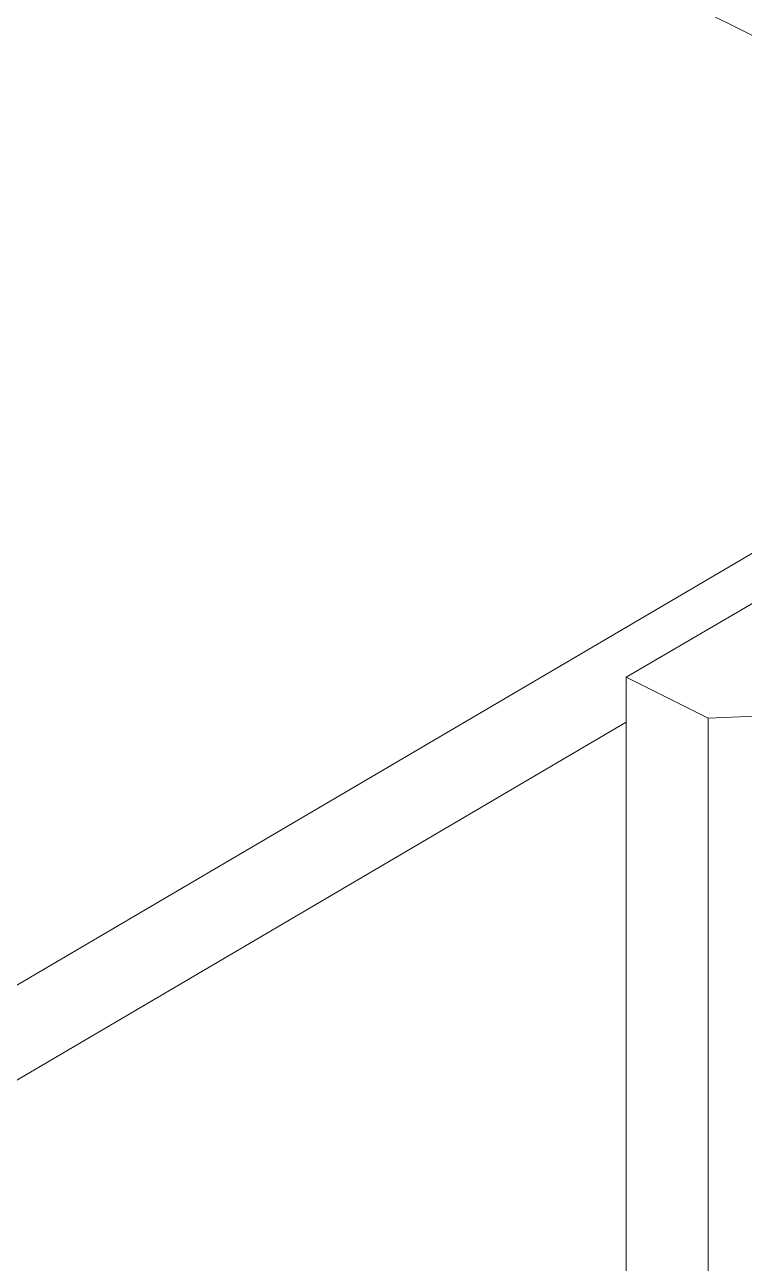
# Model space of a CAD drawing. Header units: millimetres. Extents: x 0 to 2524, y 0 to 1785.
# Drawn here: x 1647.3 to 1677, y 777.6 to 828.8 of the extents above; entities that cross this region are included whole.
import ezdxf

# ---------------------------------------------------------------- set-up
doc = ezdxf.new("R2010")
doc.units = ezdxf.units.MM
doc.header["$LTSCALE"] = 0.1
doc.layers.get('0').update_dxf_attribs({"lineweight": 13})

msp = doc.modelspace()

# ---------------------------------------------------------------- linework, layer by layer
for p, q in [((1680.373, 826.816), (1529.567, 902.219)), ((1684.577, 811.187), (1527.197, 718.819)), ((1672.132, 801.814), (1686.84, 810.428)), ((1675.526, 800.117), (1672.132, 801.814)), ((1672.132, 662.211), (1672.132, 801.814)), ((1681.183, 800.359), (1675.526, 800.117)), ((1672.132, 799.954), (1553.266, 730.191)), ((1675.526, 660.514), (1675.526, 800.117))]:
    msp.add_line(p, q)

doc.saveas('drawing.dxf')
